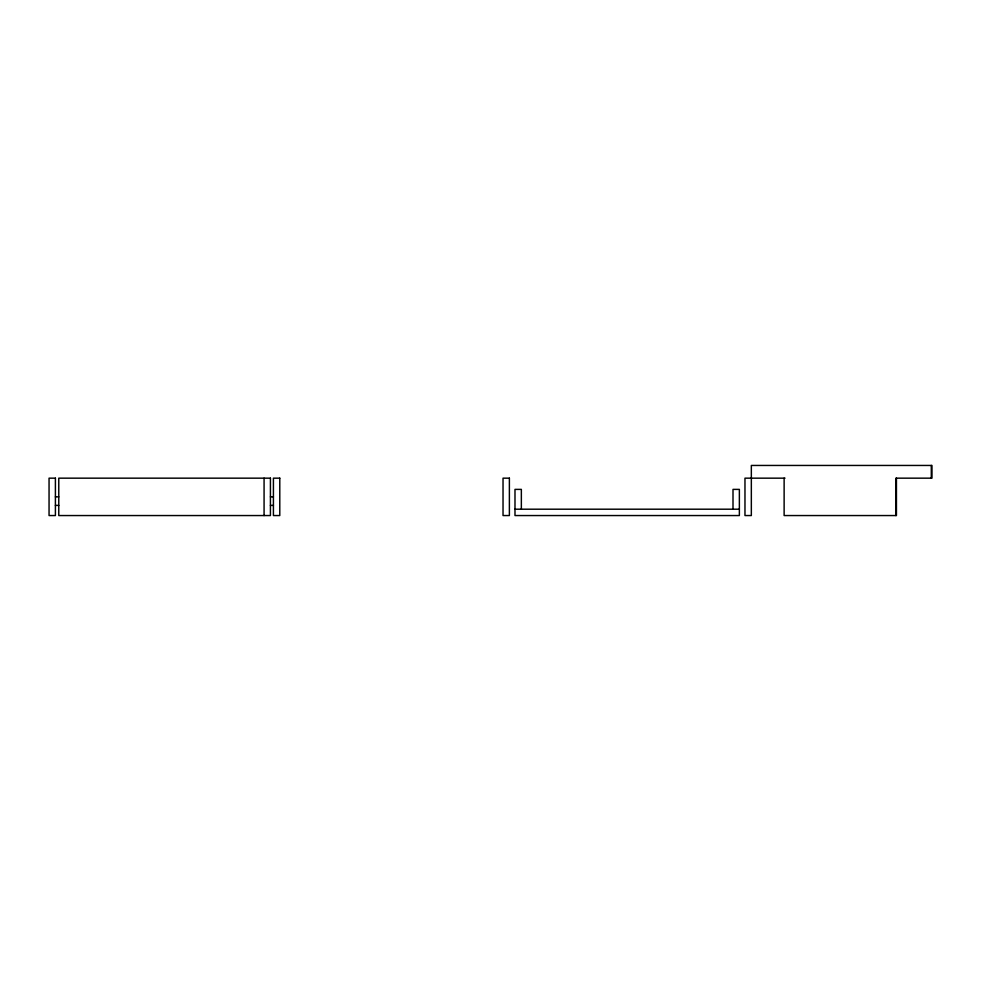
<?xml version="1.0" encoding="UTF-8"?>
<svg xmlns="http://www.w3.org/2000/svg" width="981" height="981" viewBox="0 0 981 981"><rect width="100%" height="100%" fill="white"/><g stroke="black" fill="none" stroke-linecap="round" stroke-linejoin="round"><path stroke-width="1.47" d="M785.008 478.164L744.971 478.164L744.971 515.552L751.336 515.552L751.336 465.448L931.95 465.448L931.95 478.164L895.886 478.164L895.886 515.552M55.402 496.852L58.774 496.852M270.425 496.852L273.417 496.852M55.402 505.399L58.774 505.399M270.425 505.399L273.417 505.399M514.988 509.2L739.367 509.2M931.3 465.448L931.3 478.164M896.438 478.164L896.438 515.552L784.126 515.552L784.126 478.164M733.003 509.2L733.003 489.384L739.367 489.384L739.367 515.552L514.988 515.552L514.988 489.384L521.352 489.384L521.352 509.2M264.073 478.164L264.073 515.552M55.402 478.164L49.05 478.164L49.05 515.552L55.402 515.552L55.402 478.164M270.425 478.164L58.774 478.164L58.774 515.552L270.425 515.552L270.425 478.164M279.781 478.164L273.417 478.164L273.417 515.552L279.781 515.552L279.781 478.164M509.384 478.164L503.032 478.164L503.032 515.552L509.384 515.552L509.384 478.164"/></g></svg>
